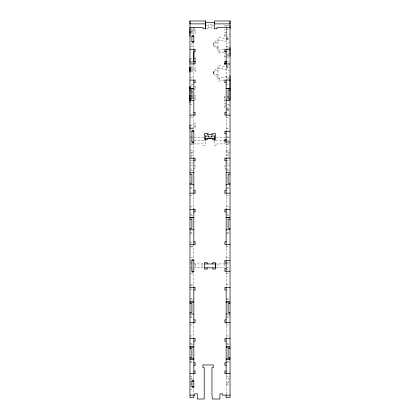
<?xml version="1.0" encoding="UTF-8"?>
<svg xmlns="http://www.w3.org/2000/svg" width="420" height="420" viewBox="0 0 420 420"><rect width="100%" height="100%" fill="white"/><g stroke="black" fill="none" stroke-linecap="round" stroke-linejoin="round"><path stroke-width="0.32" stroke-dasharray="2.1 1.58" d="M195.137 59.808L195.137 61.535L195.137 56.926L195.137 58.653L190.549 58.653M224.863 98.228L224.863 96.5L229.388 96.5M217.97 48.127A4.557 3.05 0 0 1 217.145 48.08A4.494 3.008 0 0 1 215.497 47.633L215.119 47.45A4.557 3.05 0 0 1 213.743 46.205L213.449 45.103L213.764 43.99M213.764 74.308L213.449 73.195L213.764 72.083M217.97 40.924L218.552 40.199A1.292 0.866 0 0 1 219.261 40.057L229.661 42.493M217.97 69.017L218.552 68.292A1.297 0.866 0 0 1 219.261 68.15L229.661 70.586M213.449 45.103L213.523 43.113L214.184 42.005A4.52 3.024 0 0 1 217.97 40.635M213.449 73.195L213.523 71.206L214.184 70.098A4.526 3.029 0 0 1 217.975 68.723M215.119 42.751L215.497 42.567A4.494 3.008 0 0 1 217.555 42.126M224.159 49.004L219.261 50.148A1.302 0.871 0 0 1 218.552 50.006L217.991 49.439L217.97 46.688C216.111 46.694 213.617 45.806 213.449 43.659M227.215 48.284L229.661 47.712M224.159 51.88L219.261 53.03A1.302 0.871 0 0 1 218.552 52.889L217.97 52.164L217.97 38.041L218.552 37.317A1.292 0.866 0 0 1 219.261 37.175L229.661 39.611M226.606 51.308L229.661 50.594M217.97 77.374L218.552 78.099A1.302 0.871 0 0 0 219.261 78.241L229.661 75.805M224.159 79.979L219.261 81.123A1.302 0.871 0 0 1 218.552 80.981L217.97 80.257L217.97 66.134L218.552 65.41A1.297 0.866 0 0 1 219.261 65.268L229.661 67.704M227.215 79.259L229.661 78.687M217.565 42.089L217.97 42.074M217.565 70.182L217.97 70.166M229.415 25.442L224.863 25.442L224.863 26.596M205.679 25.615L208.262 25.615M211.712 25.615L213.649 25.615M208.262 27.631L211.712 27.631M206.325 28.497L208.262 28.492L208.262 24.748L211.712 24.748L211.712 28.492L213.649 28.497M190.549 28.928L195.137 28.928L195.137 33.537L193.846 33.537M226.154 29.285L230.034 29.285M190.612 30.077L193.846 30.077M226.154 30.056L224.863 30.056L224.863 28.324M193.846 30.655L195.137 30.655M190.612 31.038L193.846 31.038M190.612 31.81L195.137 31.81M226.154 32.361L224.863 32.361L224.863 36.976L229.388 36.976M190.612 32.771L193.846 32.771M190.612 33.747L193.846 33.747M224.863 34.093L230.034 34.093M224.863 35.243L226.154 35.243L226.154 27.174M226.154 37.937L229.388 37.937M226.154 38.703L229.388 38.703M226.154 39.664L229.388 39.664M190.612 44.3L193.846 44.3M190.612 46.673L193.846 46.673M226.154 46.673L230.034 46.673M230.034 53.256L224.863 53.256L224.863 57.866M226.8 54.406L229.388 54.406M226.8 55.367L229.388 55.367M224.863 56.138L229.388 56.138M226.8 57.099L229.388 57.099M190.612 61.535L193.2 61.535M226.737 61.903L230.034 61.903M190.612 62.496L193.2 62.496M224.863 64.785L229.388 64.785M226.154 65.746L229.388 65.746M190.612 66.512L193.846 66.512M226.154 66.517L229.388 66.512M190.549 67.305L195.137 67.305L195.137 71.915L193.846 71.915M226.154 67.478L229.388 67.478M190.612 68.455L193.846 68.455M193.846 69.032L195.137 69.032M190.612 69.416L193.846 69.416M190.612 70.182L195.137 70.182M190.612 71.143L193.846 71.143M190.612 77.495L193.846 77.495M226.154 77.495L229.388 77.495M191.258 84.814L193.846 84.814M226.154 84.814L230.034 84.814M189.966 86.746L195.137 86.746M192.554 89.628L195.137 89.628L195.137 85.019M190.612 91.361L193.2 91.361M190.612 92.321L193.2 92.321M190.612 95.398L195.137 95.398L195.137 100.007M190.612 96.548L193.2 96.548M193.846 97.125L195.137 97.125M190.612 97.508L193.2 97.508M226.8 97.65L229.388 97.65M192.554 98.28L195.137 98.28M227.451 99.377L224.863 99.377L224.863 101.11L224.863 96.5M226.154 103.415L224.863 103.415L224.863 108.029L229.388 108.029M189.966 104.197L192.549 104.197M227.446 104.197L229.388 104.197M224.863 105.147L230.034 105.147M226.8 108.99L229.388 108.99M226.8 109.757L229.388 109.757M226.8 110.717L229.388 110.717M190.612 117.674L193.846 117.674M226.154 117.674L229.388 117.674M193.846 123.396L195.137 123.396L195.137 128.006L190.612 128.006M189.966 125.123L195.137 125.123M193.846 126.273L195.137 126.273M190.612 128.656L193.846 128.656M226.154 128.656L229.388 128.656M190.612 128.966L193.846 128.966M189.966 131.245L190.937 131.245M189.966 136.941L193.846 136.941M226.154 136.941L230.034 136.941M190.622 137.377L203.716 137.377M216.263 137.377L230.034 137.377M190.622 140.254L204.367 140.254M215.607 140.254L224.133 140.254M226.753 140.254L229.378 140.254M189.966 143.923L203.096 143.923L203.096 145.215L205.679 145.215L205.679 140.648M229.409 143.923L216.878 143.923L216.878 145.215L214.294 145.215L214.294 139.34M190.612 144.601L193.846 144.601M226.154 144.601L229.388 144.601M226.154 150.061L230.034 150.061M190.549 150.119L193.846 150.119M190.612 152.707L193.846 152.707M230.034 152.649L226.154 152.649A0.971 0.971 0 0 1 227.126 151.678A0.971 0.971 0 0 1 228.097 152.649L228.097 158.035M190.612 155.584L193.846 155.584M226.154 155.584L229.388 155.584M190.612 160.676L193.2 160.676M226.154 160.619L230.034 160.619M190.612 163.044L193.2 163.044M226.154 163.044L230.034 163.044M190.612 165.632L195.137 165.632L195.137 168.215L193.846 168.215M229.451 165.632L224.863 165.632L224.863 168.215L226.154 168.215M189.966 169.055L193.846 169.055M226.154 169.055L230.034 169.055M190.612 170.352L193.2 170.352M226.8 170.352L229.388 170.352M189.966 187.152L193.2 187.152M226.8 187.152L230.034 187.152M189.966 188.444L193.846 188.444M226.154 188.444L230.034 188.444M189.966 195.757L193.846 195.757M226.154 195.757L230.034 195.757M189.966 206.745L193.846 206.745M226.154 206.745L230.034 206.745M189.966 214.058L193.846 214.058M226.154 214.058L230.034 214.058M190.612 215.35L193.2 215.35M226.8 215.35L229.388 215.35M189.966 232.155L193.2 232.155M226.8 232.155L230.034 232.155M189.966 233.447L193.846 233.447M226.154 233.447L230.034 233.447M189.966 242.398L193.846 242.398M190.612 246.272L193.846 246.272M190.612 246.918L193.846 246.918M226.154 246.918L229.388 246.918M190.612 257.906L193.846 257.906L193.846 244.981M226.154 257.906L229.388 257.906M189.966 260.489L191.258 260.489M189.966 262.642L193.846 262.642M226.154 262.642L230.034 262.642M189.966 263.939L204.614 263.939M215.387 263.939L225.524 263.939M226.154 263.939L230.034 263.939M189.966 267.813L203.968 267.813M216.032 267.813L224.264 267.813M226.154 267.813L230.034 267.813M190.612 269.105L193.846 269.105M226.154 269.105L229.388 269.105M190.612 273.845L193.846 273.845L193.846 286.771M226.154 273.845L229.388 273.845M190.612 284.834L193.846 284.834M226.154 284.834L229.388 284.834M189.966 285.479L193.846 285.479M189.966 289.354L193.846 289.354M189.966 298.305L193.846 298.305M226.154 298.305L230.034 298.305M190.612 299.596L193.2 299.596M226.8 299.596L229.388 299.596M189.966 316.402L193.2 316.402M226.8 316.402L230.034 316.402M189.966 317.693L193.846 317.693M226.154 317.693L230.034 317.693M189.966 325.006L193.846 325.006M226.154 325.006L230.034 325.006M189.966 335.99L193.846 335.99M226.154 335.99L230.034 335.99M189.966 343.308L193.846 343.308M226.154 343.308L230.034 343.308M190.612 344.6L193.2 344.6M226.8 344.6L229.388 344.6M189.966 361.399L193.2 361.399M226.8 361.399L230.034 361.399M189.966 362.691L193.846 362.691M226.154 362.691L230.034 362.691M189.966 376.168L193.846 376.168M226.154 376.168L230.034 376.168M189.966 378.536L193.846 378.536M229.546 378.536L228.097 378.551L228.097 383.061M189.966 381.119L191.258 381.119M189.966 383.061L193.846 383.061M226.154 383.061L229.388 383.061M189.966 384.353L193.2 384.353M226.154 384.353L230.034 384.353M190.612 386.505L191.258 386.505M189.966 389.093L193.846 389.093M217.97 76.225L217.145 76.172A4.483 3.003 0 0 1 215.891 75.883L214.457 75.101M217.97 74.781L216.305 74.571A4.526 3.029 0 0 1 214.184 73.411L213.449 71.757M226.154 25.442L226.154 27.363M226.154 27.605L226.154 49.255M226.154 64.575L226.154 80.084M226.154 115.731L226.154 131.245M226.154 142.658L226.154 158.172M226.154 193.174L226.154 209.328M226.154 244.981L226.154 259.844M226.154 271.908L226.154 286.771M226.154 322.423L226.154 338.578M226.154 373.58L226.154 395.12M224.863 263.939L224.863 267.813M219.261 51.23L219.261 52.668M219.261 67.431L219.261 68.15M219.261 78.241L219.261 79.679M217.97 263.939L217.97 267.813M211.712 133.192L211.712 134.059M208.262 133.192L208.262 134.059M202.031 263.939L202.031 267.813M195.137 263.939L195.137 267.813M193.846 28.928L193.846 35.742M193.846 41.716L193.846 49.255M193.846 64.565L193.846 80.084M193.846 115.705L193.846 131.245M193.846 142.658L193.846 158.172M193.846 193.174L193.846 209.328M193.846 322.423L193.846 338.578M193.846 373.58L193.846 381.119M193.846 386.505L193.846 394.522M191.903 158.035L191.903 152.649A0.971 0.971 0 0 1 192.875 151.678A0.971 0.971 0 0 1 193.846 152.649M191.903 378.536L191.903 379.549M214.473 75.112A4.483 3.003 0 0 1 213.791 74.33M213.791 72.109A4.483 3.003 0 0 1 215.124 70.891L215.497 70.66A4.483 3.003 0 0 1 217.555 70.229M213.78 44.005A4.494 3.008 0 0 1 215.119 42.788"/><path stroke-width="0.63" d="M189.966 99.241L189.966 97.319M189.966 96.359L189.966 95.398M189.966 87.707L189.966 86.746L189.966 102.827M189.966 71.143L189.966 67.305L189.966 72.167M189.966 62.496L189.966 60.575M189.966 59.614L189.966 58.653M189.966 32.771L189.966 31.81M189.966 128.966L189.966 127.045M189.966 126.084L189.966 125.123M189.966 36.362L189.966 21L205.679 21L205.679 28.838L203.096 28.838L203.096 27.547L189.966 27.547L189.966 397.709L193.846 397.709L193.846 395.031M205.679 28.497L205.679 23.882L189.966 23.882L189.966 21M205.679 22.732L205.679 21M214.294 140.254L214.294 135.581M230.034 99.377L230.034 75.768M230.034 56.138L230.034 47.675M230.034 28.324L230.034 21L214.294 21L214.294 28.838L216.878 28.838L216.878 27.547L230.034 27.547M193.846 386.668L193.226 387.424L191.977 386.978L191.903 381.119A0.971 0.971 0 0 1 192.875 380.153A0.971 0.971 0 0 1 193.846 381.119L193.846 387.151M224.768 51.739L225.992 51.455M205.679 22.312L214.294 22.312M214.294 23.882L230.034 23.882L230.034 21M191.903 36.33L193.846 36.33M189.966 49.255L195.137 49.255L195.137 51.838L193.846 51.838L193.846 61.341L195.137 61.341L195.137 63.929L189.966 63.929M230.034 49.255L224.863 49.255L224.863 51.838L226.154 51.838M226.154 61.341L224.863 61.341L224.863 64.207L224.863 63.058L226.154 63.058L226.154 61.11M193.846 61.535L195.137 61.535M224.863 63.929L230.034 63.929M189.966 80.084L195.137 80.084L195.137 82.667L193.846 82.667M230.034 80.084L224.863 80.084L224.863 82.667L226.154 82.667M189.966 88.452L193.2 88.452M226.8 88.452L230.034 88.452M189.966 88.505L193.846 88.505M226.154 88.505L230.034 88.505M189.966 89.98L191.903 89.98L191.903 99.031L189.966 99.031M230.034 89.98L228.097 89.98L228.097 99.031L230.034 99.031M189.966 100.506L193.846 100.506M226.154 100.558L230.034 100.506M193.846 112.502L195.137 112.502L195.137 115.085L189.966 115.085M226.154 112.502L224.863 112.502L224.863 115.085L230.034 115.085M191.903 131.245L193.846 131.245L193.846 142.013A0.971 0.971 0 0 1 192.875 142.984A0.971 0.971 0 0 1 191.903 142.013L191.903 131.245A0.971 0.971 0 0 1 192.875 130.273A0.971 0.971 0 0 1 193.846 131.245M230.034 131.245L224.863 131.245L224.863 133.828L226.154 133.828M205.679 136.075L208.262 136.075M211.712 136.075L214.294 136.075M205.679 138.689L214.294 138.689L214.294 139.991M226.154 139.429L224.863 139.429L224.863 142.013L230.034 142.013M224.789 140.254L226.097 140.254M191.903 142.013L193.846 142.013M189.966 158.172L195.137 158.172L195.137 160.755L193.846 160.755M230.034 158.172L224.863 158.172L224.863 160.755L226.154 160.755M189.966 172.751L193.846 172.751M226.154 172.699L230.034 172.751M189.966 174.227L191.903 174.227L191.903 183.278L189.966 183.278M230.034 174.227L228.097 174.227L228.097 183.278L230.034 183.278M189.966 184.753L193.846 184.753M226.154 184.753L230.034 184.753M193.846 190.591L195.137 190.591L195.137 193.174L189.966 193.174M226.154 190.591L224.863 190.591L224.863 193.174L230.034 193.174M189.966 209.328L195.137 209.328L195.137 211.916L193.846 211.916M230.034 209.328L224.863 209.328L224.863 211.916L226.154 211.916M189.966 217.697L193.2 217.697M226.154 217.697L229.388 217.697M189.966 217.754L193.846 217.754M226.154 217.754L230.034 217.754M189.966 219.23L191.903 219.23L191.903 228.275L189.966 228.275M230.034 219.23L228.097 219.23L228.097 228.275L230.034 228.275M189.966 229.751L193.846 229.803M226.154 229.751L230.034 229.803M193.846 241.747L195.137 241.747L195.137 244.335L189.966 244.335M226.154 241.747L224.863 241.747L224.863 244.335L230.034 244.335M191.903 260.489L193.846 260.489L193.846 271.262A0.971 0.971 0 0 1 192.875 272.228A0.971 0.971 0 0 1 191.903 271.262L191.903 260.489A0.971 0.971 0 0 1 192.875 259.523A0.971 0.971 0 0 1 193.846 260.489M230.034 260.489L224.863 260.489L224.863 263.078L226.154 263.078M204.614 263.939L215.387 263.939L215.387 267.813L204.614 267.813M226.154 268.674L224.863 268.674L224.863 271.262L230.034 271.262M191.903 271.262L193.846 271.262M189.966 287.417L195.137 287.417L195.137 290L193.846 290M230.034 287.417L224.863 287.417L224.863 290L226.154 290M189.966 301.943L193.2 301.943M226.154 301.943L229.388 301.943M189.966 302.001L193.846 302.001M226.154 302.001L230.034 302.001M189.966 303.476L191.903 303.476L191.903 312.522L189.966 312.522M230.034 303.476L228.097 303.476L228.097 312.522L230.034 312.522M189.966 313.997L193.846 314.05M226.154 313.997L230.034 314.05M193.846 319.835L195.137 319.835L195.137 322.423L189.966 322.423M226.154 319.835L224.863 319.835L224.863 322.423L230.034 322.423M189.966 338.578L195.137 338.578L195.137 341.161L193.846 341.161M230.034 338.578L224.863 338.578L224.863 341.161L226.154 341.161M189.966 346.946L193.2 346.946M226.154 346.946L229.388 346.946M189.966 346.999L193.846 346.999M226.154 346.999L230.034 346.999M189.966 348.474L191.903 348.474L191.903 357.525L189.966 357.525M230.034 348.474L228.097 348.474L228.097 357.525L230.034 357.525M189.966 359L193.846 359M226.154 359L230.034 359M190.612 359.053L193.846 359.053M226.8 359.053L230.034 359.053M193.846 362.812L195.137 362.812L195.137 365.395L193.846 365.395M226.154 362.812L224.863 362.812L224.863 365.395L226.154 365.395M193.846 370.997L195.137 370.997L195.137 373.58L189.966 373.58M226.154 370.997L224.863 370.997L224.863 373.58L230.034 373.58M191.903 381.119L193.846 381.119M191.903 386.505L193.846 386.505M189.966 395.12L194.707 395.12L194.707 393.829L197.29 393.829L197.29 399L204.204 399L204.204 367.547L202.913 367.547L202.913 364.964L213.25 364.964L213.25 367.547L211.958 367.547L211.958 395.12L212.368 399L219.907 399L219.907 393.829L222.495 393.829L222.495 395.12L230.034 395.12M230.034 25.442L230.034 397.709L226.154 397.709L226.154 395.031M226.154 49.172L226.154 63.929M226.154 80.084L226.154 115.316M226.154 130.762L226.154 142.191M226.154 158.035L226.154 193.174M226.154 208.682L226.154 244.335M226.154 260.489L226.154 271.262M226.154 287.417L226.154 323.069M226.154 338.578L226.154 373.58M214.294 137.372L214.294 138.527M212.809 263.939L212.809 262.642L215.397 262.642L215.397 269.105L212.809 269.105L212.809 267.813M211.712 135.786L211.712 136.941L208.262 136.941L208.262 135.786M207.207 263.939L207.207 262.642L204.624 262.642L204.624 269.105L207.207 269.105L207.207 267.813M205.679 135.581L205.679 140.254M193.846 27.547L193.846 28.182M193.846 48.914L193.846 64.229M193.846 80.084L193.846 115.385M193.846 158.093L193.846 193.174M193.846 208.682L193.846 244.687M193.846 287.065L193.846 323.069M193.846 338.578L193.846 373.58M193.846 41.659A0.971 0.971 0 0 1 192.875 42.63A0.971 0.971 0 0 1 191.903 41.659M193.846 41.716L191.903 41.716L191.903 36.272A0.971 0.971 0 0 1 192.875 35.301A0.971 0.971 0 0 1 193.846 36.272L193.846 41.716M207.207 133.397L204.624 133.397L204.624 139.86L207.207 139.86L207.207 138.569L212.809 138.569L212.809 139.86L215.397 139.86L215.397 133.397L212.809 133.397L212.809 134.689L207.207 134.689L207.207 133.397"/></g></svg>
